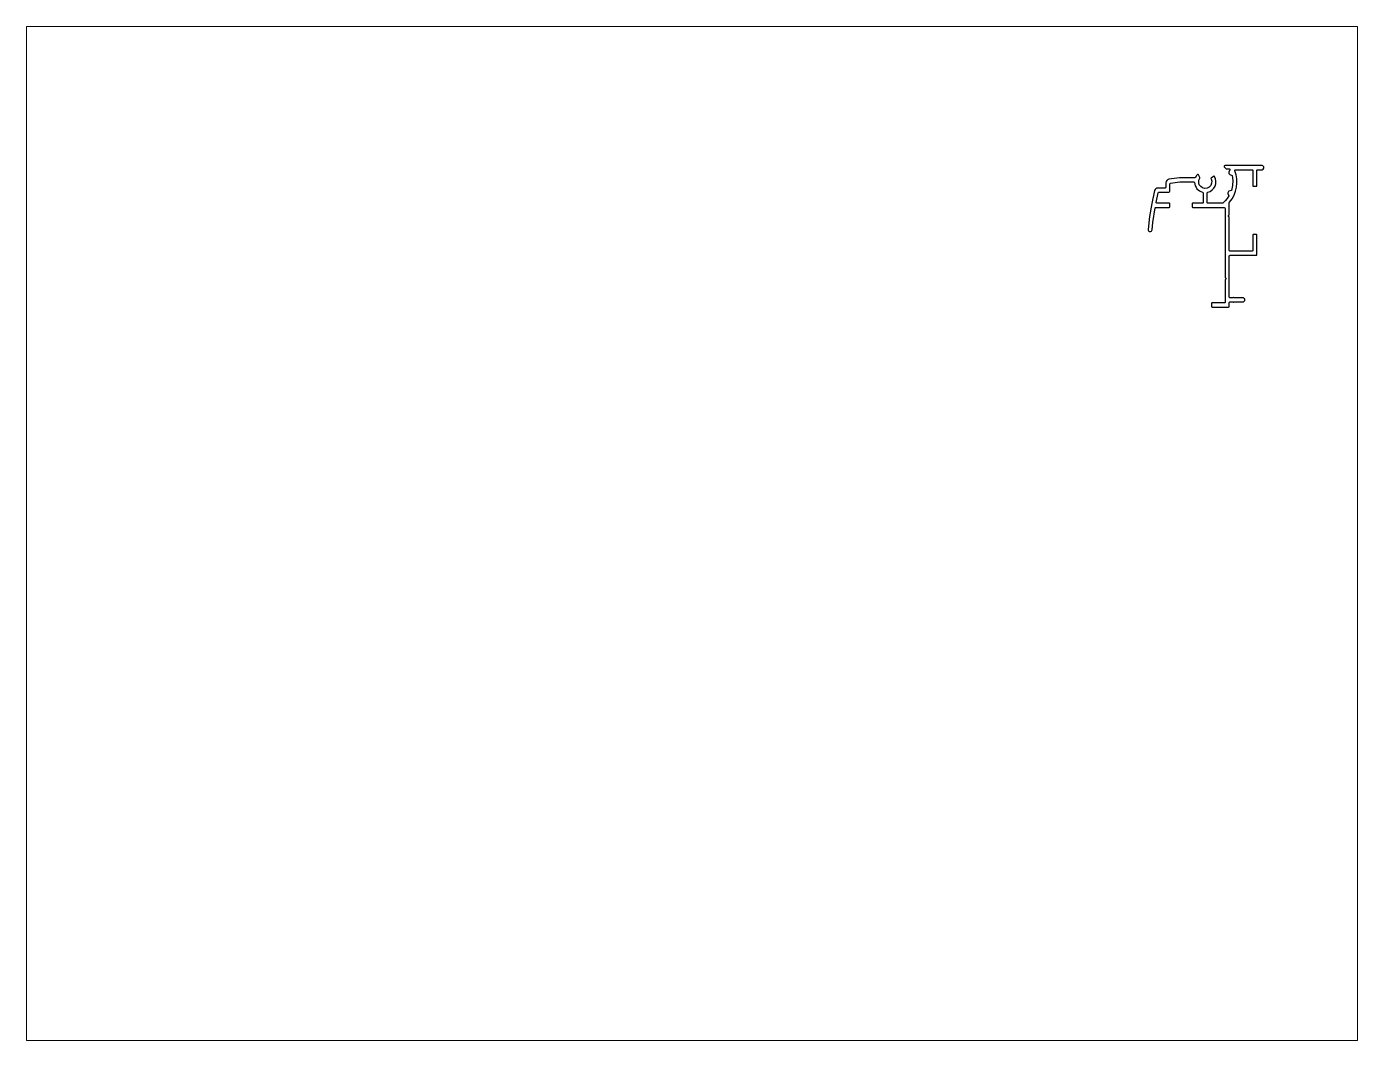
# Paper-space layout 'Layout1' of a CAD drawing. Extents: x 27 to 240, y 20 to 183.
# The model-space entities are those that its viewports show. They can reach past a viewport. Long polylines and large blocks are cut down to what shows.
import ezdxf

# ---------------------------------------------------------------- set-up
doc = ezdxf.new("R2010")
doc.units = 0
doc.header["$LTSCALE"] = 15
doc.layers.get('0').update_dxf_attribs({"linetype": 'CONTINUOUS'})

msp = doc.modelspace()

# ---------------------------------------------------------------- linework, layer by layer
at = {"linetype": 'CONTINUOUS'}
msp.add_lwpolyline([(344.86, 197.15), (341.26, 197.15, 0.414214), (341.06, 196.95), (341.06, 196.15, 0.414214), (341.26, 195.95), (346.06, 195.95, 0.414214), (346.26, 196.15), (346.26, 197.25, -0.414214), (346.46, 197.45), (347.26, 197.45), (347.46, 197.25), (347.66, 197.45), (350.16, 197.45, 1), (350.16, 198.65), (347.66, 198.65), (347.46, 198.85), (347.26, 198.65), (346.46, 198.65, -0.414214), (346.26, 198.85), (346.26, 210.75, -0.414214), (346.46, 210.95), (354.06, 210.95, 0.414214), (354.26, 211.15), (354.26, 216.75, 0.414214), (354.06, 216.95), (353.26, 216.95, 0.414214), (353.06, 216.75), (353.06, 212.35, -0.414214), (352.86, 212.15), (346.46, 212.15, -0.414214), (346.26, 212.35), (346.26, 221.95, 0.284915), (346.15, 222.13, -0.620173), (346.15, 222.58, 0.284915), (346.26, 222.75), (346.26, 226.21, -0.17636), (346.31, 226.34, 0.27057), (347.88, 235.48, -0.523634), (348.07, 235.75), (352.86, 235.75, -0.414214), (353.06, 235.55), (353.06, 231.15, 0.414214), (353.26, 230.95), (354.06, 230.95, 0.414214), (354.26, 231.15), (354.26, 235.55, -0.414216), (354.46, 235.75), (355.76, 235.75, 0.414212), (356.26, 236.25), (356.26, 236.45, 0.414214), (355.76, 236.95), (344.93, 236.95, 0.655761), (344.78, 236.62), (345.25, 236.12, 0.207896), (345.39, 236.05), (346.18, 236.05, -0.279745), (346.36, 235.94), (346.45, 235.77), (346.12, 235.09, 0.414213), (346.36, 234.42), (347.05, 234.1), (347.25, 232.66), (347.2, 231.2), (346.87, 229.78), (346.16, 229.52, 0.414214), (345.87, 228.87), (346.14, 228.16), (345.63, 227.41), (345.04, 226.72), (344.38, 226.1), (344.34, 226.07), (344.29, 226.06), (344.25, 226.05), (340.06, 226.05, -0.414216), (339.86, 226.25), (339.86, 229.05, -0.344185), (340.02, 229.24, 0.493322), (341.97, 233.76, 0.444896), (341.69, 233.82), (341.02, 233.36, 0.372824), (340.96, 233.11, -1.735524), (337.68, 233.3, 0.260536), (337.69, 233.49), (337.32, 234.3, 0.533337), (336.99, 234.35), (336.78, 234.11), (336.61, 233.85), (336.46, 233.57, -0.290984), (336.28, 233.45), (331.86, 233.45), (328.72, 232.98, 0.371247), (327.86, 231.99), (327.86, 230.65, -0.414214), (327.66, 230.45), (325.56, 230.45, 0.345106), (324.59, 229.69), (323.77, 225.96), (323.15, 222.19), (322.71, 218.4, 0.440451), (323.21, 217.85), (323.41, 217.85, 0.388384), (323.91, 218.31), (324.13, 220.44), (324.76, 224.68, -0.367613), (324.96, 224.85), (328.86, 224.85, 0.414214), (329.06, 225.05), (329.06, 225.85, 0.414214), (328.86, 226.05), (325.26, 226.05, -0.476562), (325.06, 226.29), (325.68, 229.1, -0.349025), (325.88, 229.25), (328.56, 229.25, 0.414214), (329.06, 229.75), (329.06, 231.65, -0.371247), (329.24, 231.84), (331.95, 232.25), (335.97, 232.25, -0.396561), (336.17, 232.06, 0.327313), (338.51, 229.24, -0.344183), (338.66, 229.05), (338.66, 226.25, -0.414214), (338.46, 226.05), (335.66, 226.05, 0.414214), (335.46, 225.85), (335.46, 225.05, 0.414214), (335.66, 224.85), (344.56, 224.85, -0.414214), (345.06, 224.35), (345.06, 204.55, 0.284915), (345.18, 204.38, -0.620174), (345.18, 203.93, 0.284915), (345.06, 203.75), (345.06, 197.35, -0.414214)], format="xyb", close=True, dxfattribs=at)

psp = doc.layouts.get("Layout1")

# ---------------------------------------------------------------- viewports
at = {"layer": '0', "color": 0, "linetype": 'BYBLOCK', "ltscale": 0.05}
psp.add_viewport(center=(133.35, 101.6), size=(213.36, 162.56), view_center_point=(190.51, 130.3), view_height=293.8955, dxfattribs=at)

doc.saveas('drawing.dxf')
